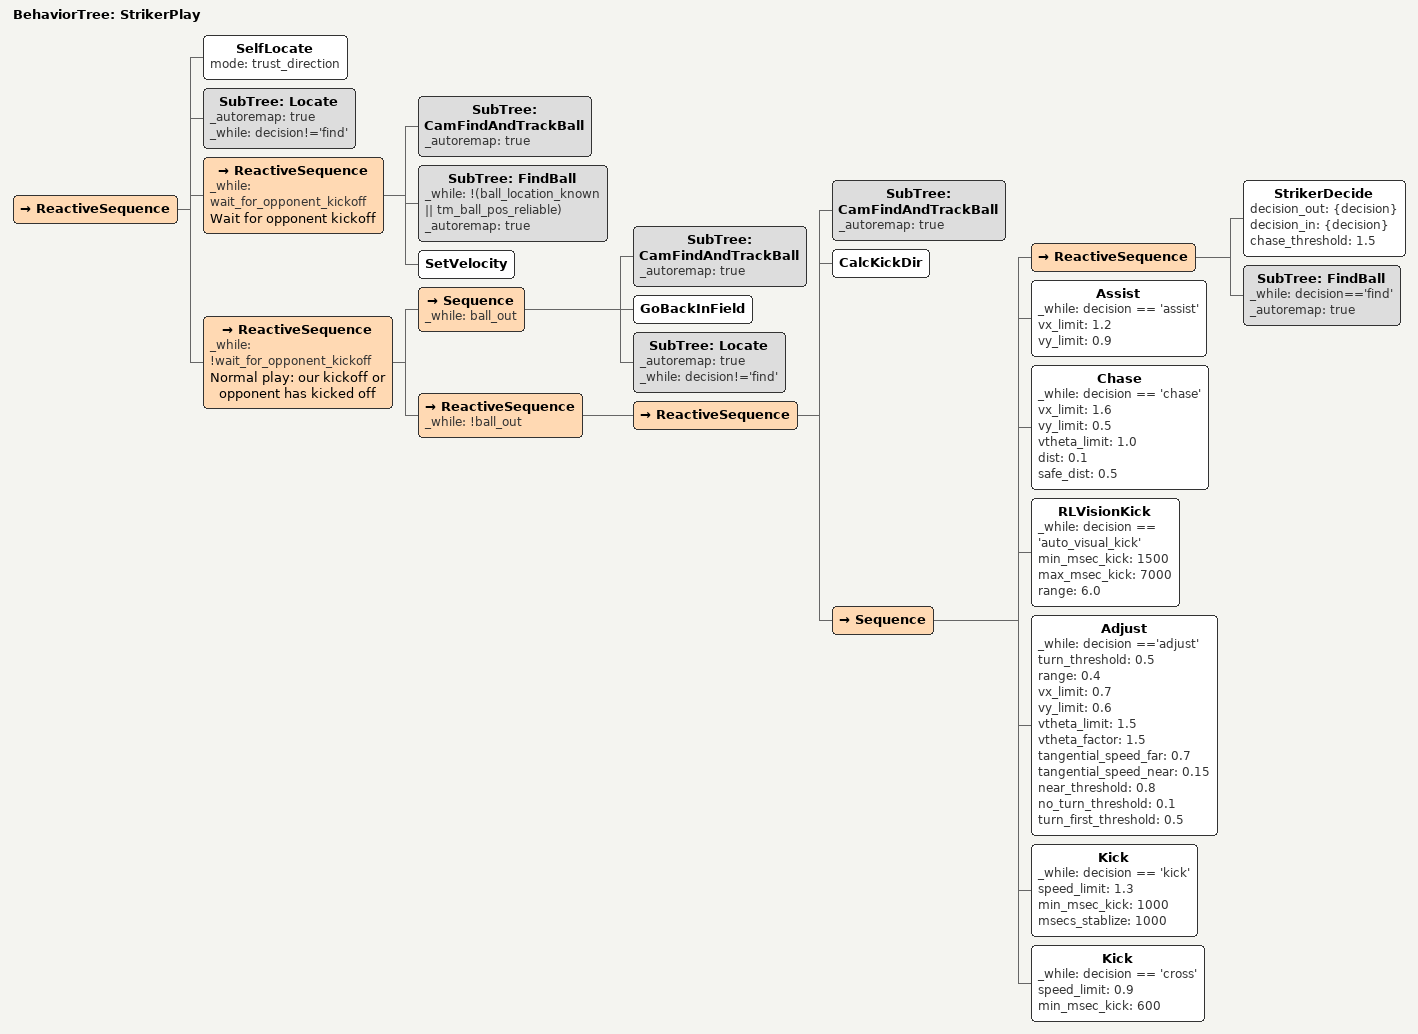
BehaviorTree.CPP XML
<root BTCPP_format="4" >
   <include path="./subtree_cam_find_and_track_ball.xml" />
   <include path="./subtree_find_ball.xml" />
   <include path="./subtree_locate.xml" />
   <BehaviorTree ID="StrikerPlay">
      <ReactiveSequence>
         <SelfLocate mode="trust_direction" />
         <SubTree ID="Locate" _autoremap="true" _while="decision!='find'" />
         <ReactiveSequence _while="wait_for_opponent_kickoff" name="Wait for opponent kickoff">
            <SubTree ID="CamFindAndTrackBall" _autoremap="true" />
            <!-- Once the referee releases STOP, RobotFindBall moves into a safe observation area for an opponent goal kick or corner kick. -->
            <SubTree ID="FindBall" _while="!(ball_location_known || tm_ball_pos_reliable)" _autoremap="true" />
            <SetVelocity />
         </ReactiveSequence>
         <ReactiveSequence _while="!wait_for_opponent_kickoff" name="Normal play: our kickoff or opponent has kicked off">
            <Sequence _while="ball_out">
               <SubTree ID="CamFindAndTrackBall" _autoremap="true" />
               <GoBackInField />
               <SubTree ID="Locate" _autoremap="true" _while="decision!='find'" />
            </Sequence>
            <ReactiveSequence _while="!ball_out">
               <ReactiveSequence >
                  <SubTree ID="CamFindAndTrackBall" _autoremap="true" />
                  <CalcKickDir />
                  <Sequence>
                     <ReactiveSequence>
                        <StrikerDecide decision_out="{decision}" decision_in="{decision}" chase_threshold="1.5" />
                        <SubTree ID="FindBall" _while="decision=='find'" _autoremap="true" />
                     </ReactiveSequence>
                        <Assist _while="decision == 'assist'" vx_limit = "1.2" vy_limit="0.9" />
                        <Chase   _while="decision == 'chase'"  vx_limit="1.6"  vy_limit="0.5"  vtheta_limit="1.0"  dist="0.1" safe_dist="0.5" />
                        <RLVisionKick _while="decision == 'auto_visual_kick'" min_msec_kick="1500" max_msec_kick="7000" range="6.0"/>
                        <Adjust _while="decision =='adjust'" turn_threshold="0.5" range="0.4" vx_limit="0.7" vy_limit="0.6" vtheta_limit="1.5" vtheta_factor="1.5" tangential_speed_far="0.7" tangential_speed_near="0.15" near_threshold="0.8" no_turn_threshold="0.1" turn_first_threshold="0.5" />
                        <Kick _while="decision == 'kick'" speed_limit="1.3" min_msec_kick="1000" msecs_stablize="1000"/>
                        <Kick _while="decision == 'cross'" speed_limit="0.9" min_msec_kick="600"/>
                  </Sequence>
               </ReactiveSequence>
            </ReactiveSequence>
         </ReactiveSequence>
      </ReactiveSequence>
   </BehaviorTree>
</root>
